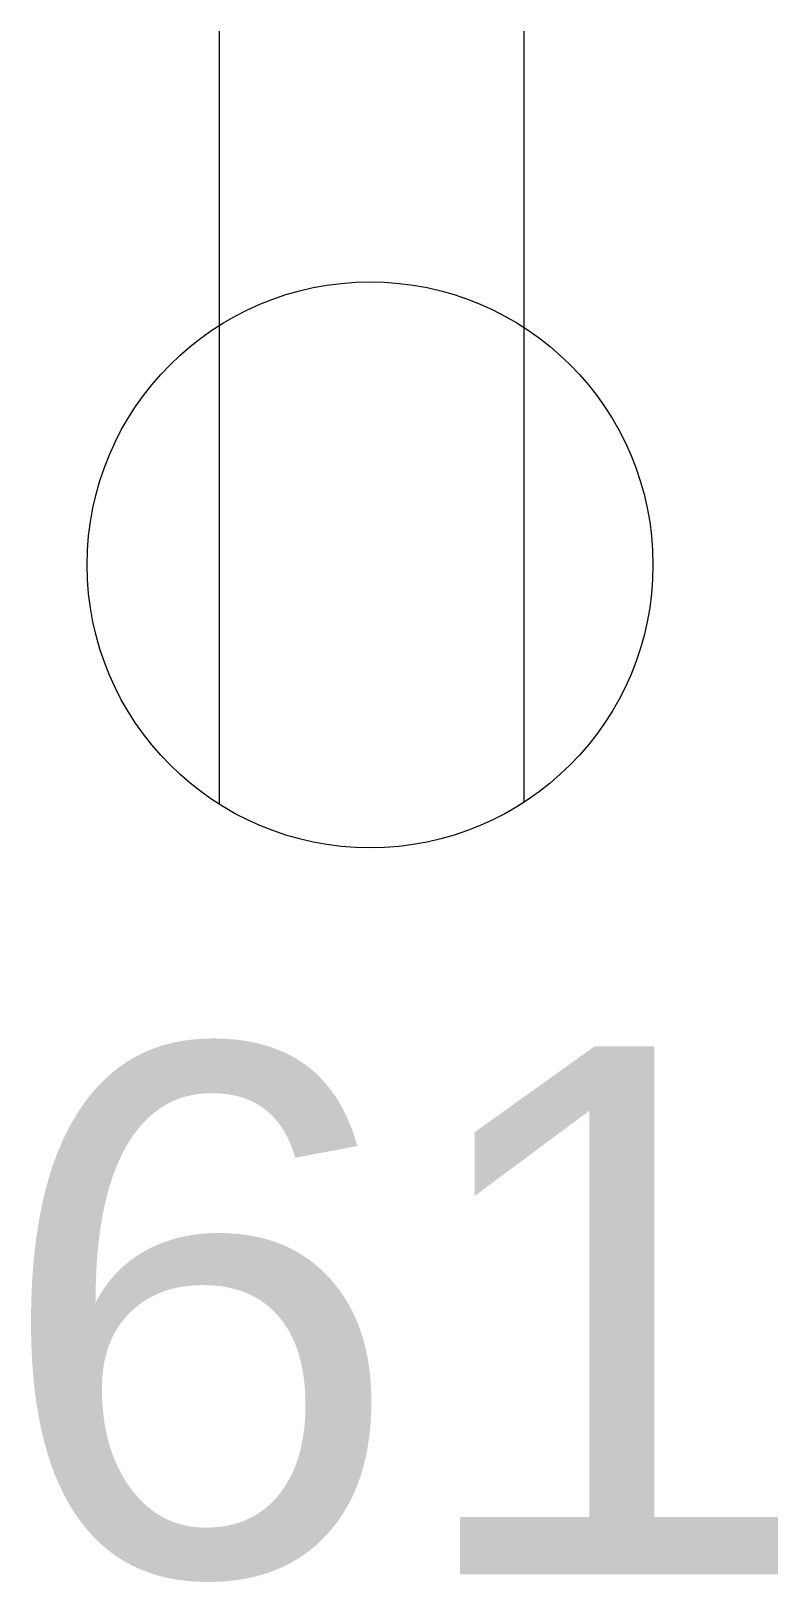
# Model space of a CAD drawing. Header units: inches. Extents: x 454.42 to 458.66, y 138.69 to 147.5.
import ezdxf
from ezdxf.enums import TextEntityAlignment as Align

# ---------------------------------------------------------------- set-up
doc = ezdxf.new("R2010")
doc.units = ezdxf.units.IN
doc.header["$MEASUREMENT"] = 0
doc.layers.get('0').update_dxf_attribs({"color": 1, "lineweight": 9})
doc.layers.add('E102-2nd-floor-electrical', color=7, linetype='Continuous', lineweight=9)
doc.styles.add('Reg', font='Arial.ttf', dxfattribs={"height": 3})

# ---------------------------------------------------------------- blocks, each defined once
blk = doc.blocks.new('duplex')
at = {"style": 'Reg'}
blk.add_attdef('ID', text='', height=3, dxfattribs=at).set_placement((292.5485, 61.4623), align=Align.MIDDLE_CENTER)

msp = doc.modelspace()

# ---------------------------------------------------------------- linework, layer by layer
at = {"layer": 'E102-2nd-floor-electrical'}
for p, q in [((455.4893, 147.5025), (455.4893, 143.111)), ((457.2198, 147.5025), (457.2198, 143.1206))]:
    msp.add_line(p, q, dxfattribs=at)
msp.add_circle((456.347, 144.4702), 1.6072, dxfattribs=at)

# ---------------------------------------------------------------- block references
msp.add_blockref('duplex', (163.99, 78.7732), dxfattribs=at).add_auto_attribs({'ID': '61'})

doc.saveas('drawing.dxf')
